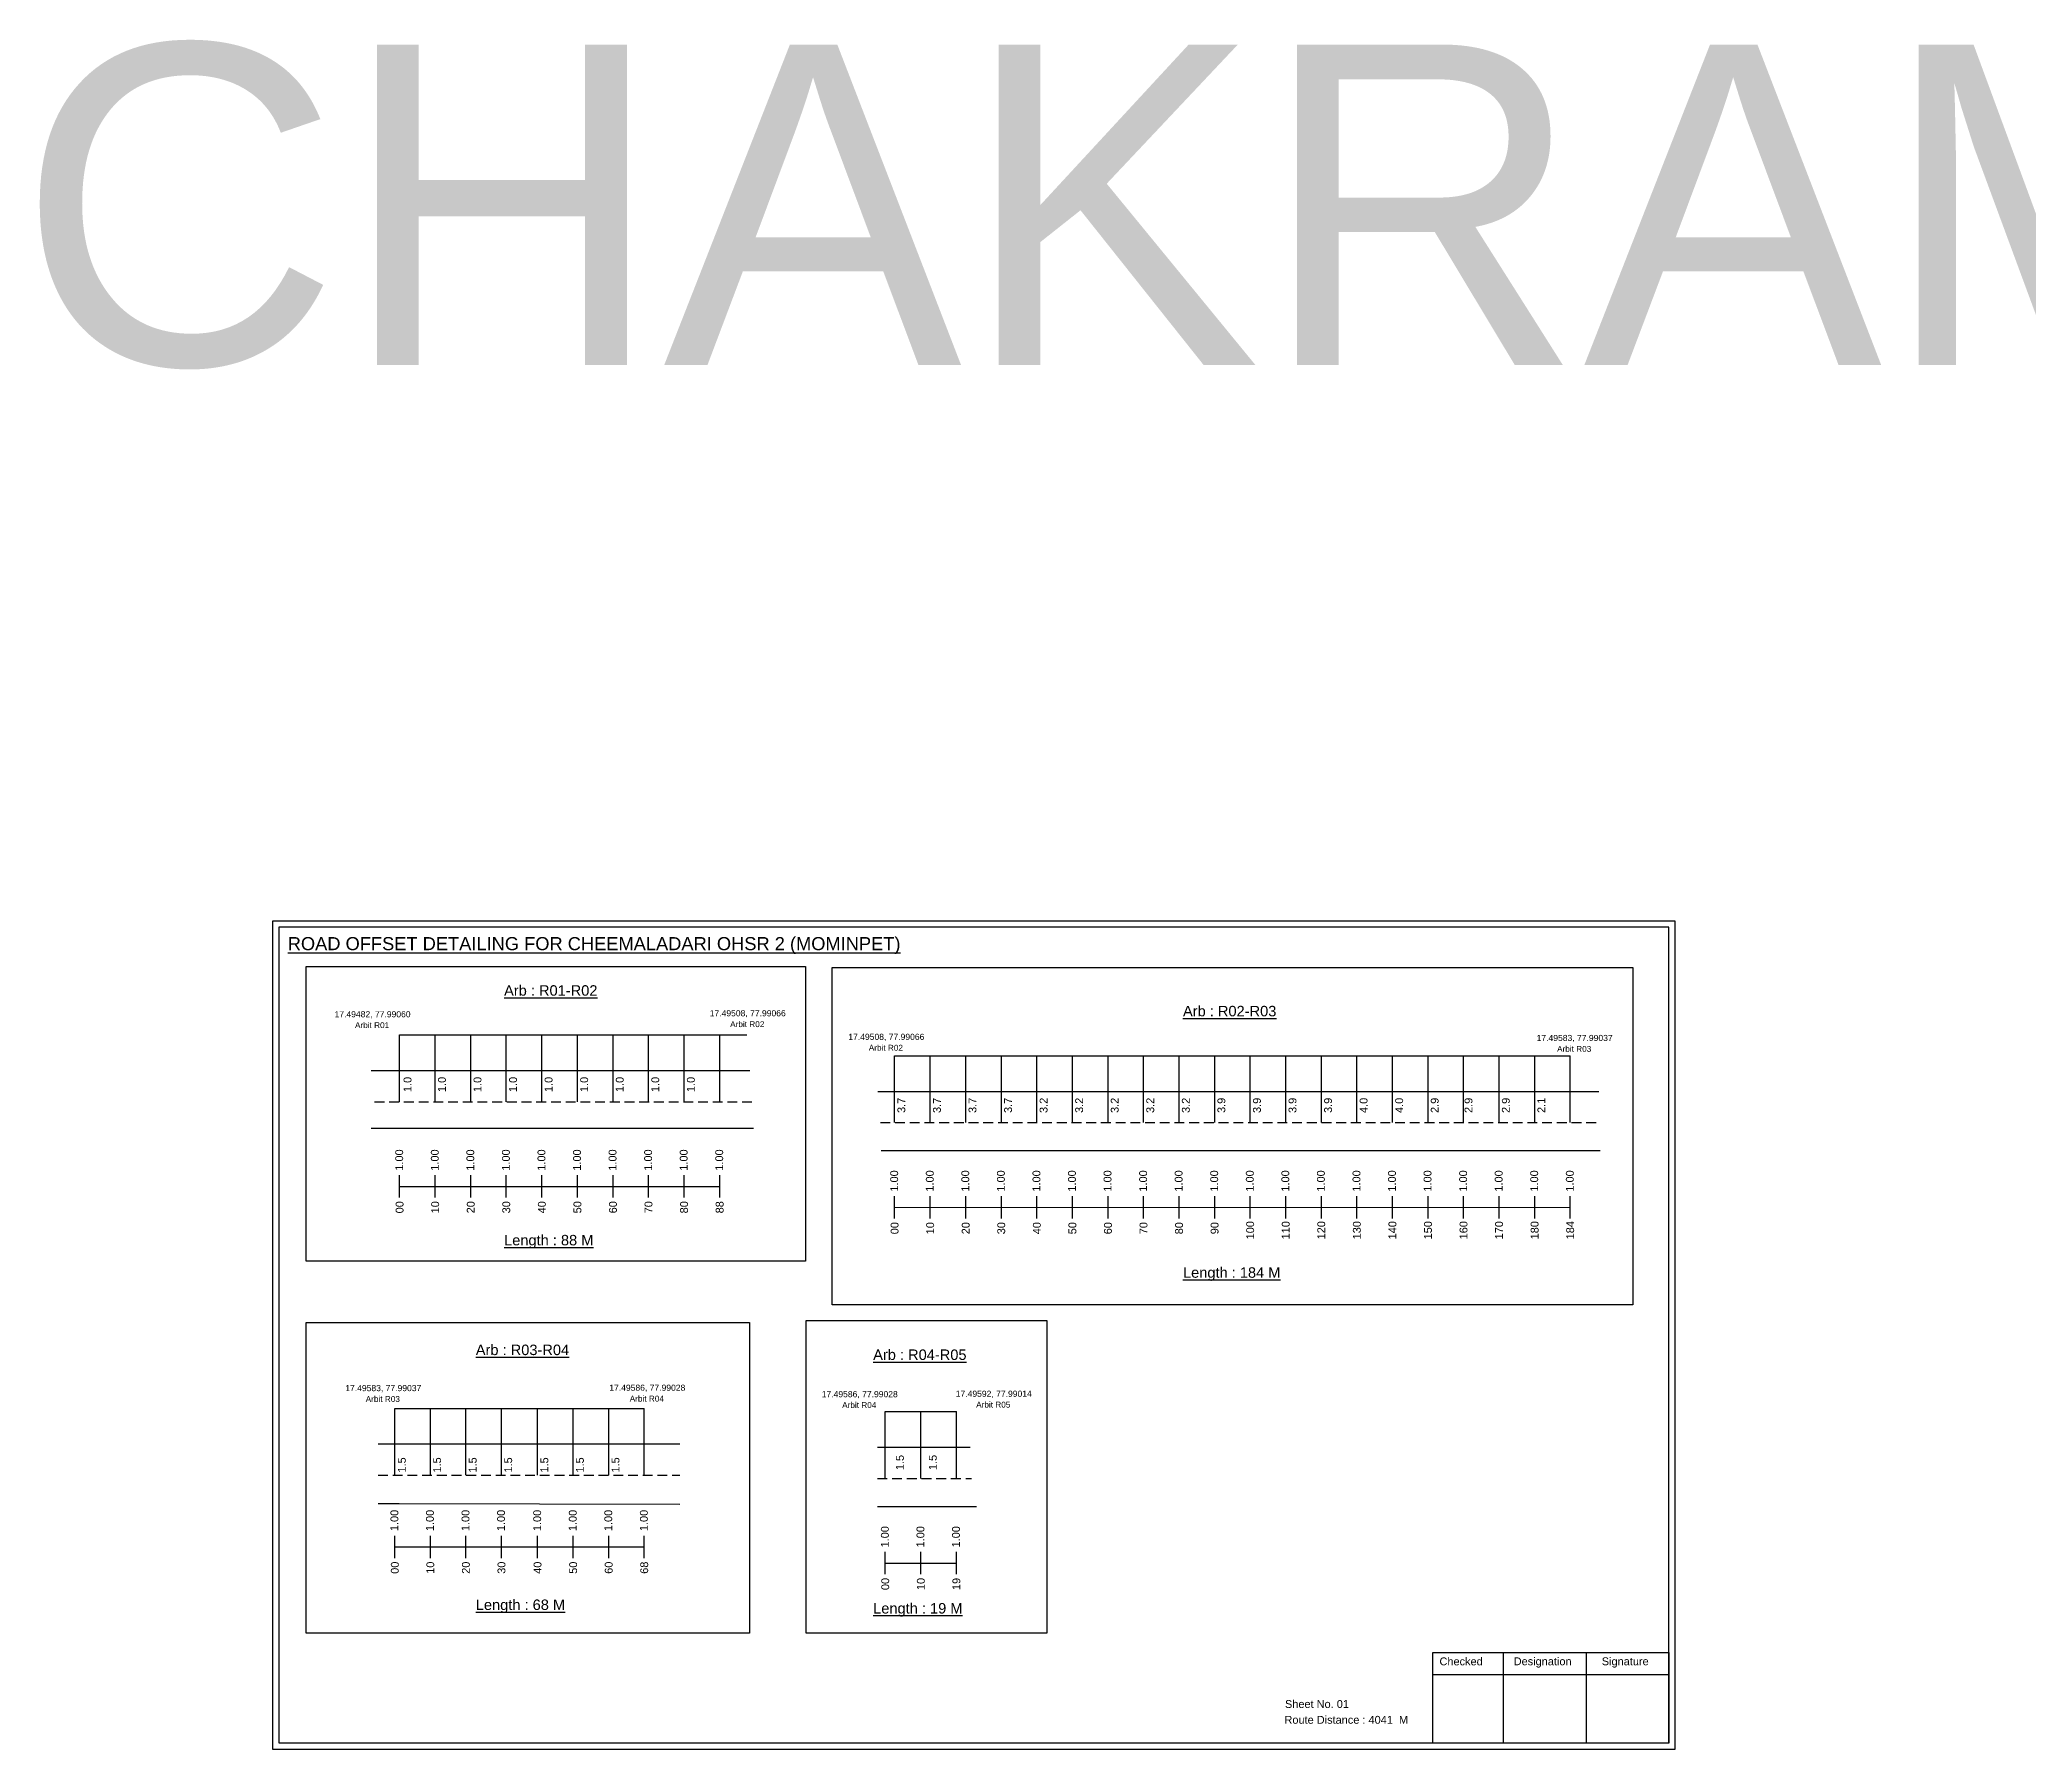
# Model space of a CAD drawing. Header units: inches. Extents: x 1943 to 8965, y 112 to 3168.
# Drawn here: x 2123 to 2883, y 112 to 766 of the extents above; entities that cross this region are included whole.
import ezdxf

# ---------------------------------------------------------------- set-up
doc = ezdxf.new("R2010")
doc.units = ezdxf.units.IN
doc.header["$MEASUREMENT"] = 0
doc.linetypes.add('DASHED2', pattern=[0.375, 0.25, -0.125])
doc.layers.add('PDF_Geometry', color=7, linetype='Continuous')
doc.layers.add('PDF_Text', color=5, linetype='Continuous')
doc.styles.add('PDF Arial', font='arial.ttf')
doc.styles.get("Standard").update_dxf_attribs({"font": 'arial.ttf'})

msp = doc.modelspace()

# ---------------------------------------------------------------- linework, layer by layer
at = {"color": 5}
for p, q in [((2260.55, 385), (2393.33, 385)), ((2449.88, 376.99), (2708.28, 377)), ((2258.7, 242.12), (2354.12, 242.13)), ((2446.3, 240.9), (2473.5, 240.9))]:
    msp.add_line(p, q, dxfattribs=at)
for p, q in [((2260.55, 359.46), (2260.55, 385)), ((2274.15, 359.46), (2274.15, 385)), ((2287.75, 359.46), (2287.75, 385)), ((2301.35, 359.46), (2301.35, 385)), ((2314.95, 359.46), (2314.95, 385)), ((2328.55, 359.46), (2328.55, 385)), ((2342.15, 359.46), (2342.15, 385)), ((2355.75, 359.46), (2355.75, 385)), ((2369.35, 359.46), (2369.35, 385)), ((2382.95, 359.46), (2382.95, 385)), ((2449.88, 351.47), (2449.88, 377)), ((2463.48, 351.47), (2463.48, 377)), ((2477.08, 351.47), (2477.08, 377)), ((2490.68, 351.47), (2490.68, 377)), ((2504.28, 351.47), (2504.28, 377)), ((2517.88, 351.47), (2517.88, 377)), ((2531.48, 351.47), (2531.48, 377)), ((2545.08, 351.47), (2545.08, 377)), ((2558.68, 351.47), (2558.68, 377)), ((2572.28, 351.47), (2572.28, 377)), ((2585.88, 351.47), (2585.88, 377)), ((2599.48, 351.47), (2599.48, 377)), ((2613.08, 351.47), (2613.08, 377)), ((2626.68, 351.47), (2626.68, 377)), ((2640.28, 351.47), (2640.28, 377)), ((2653.88, 351.47), (2653.88, 377)), ((2667.48, 351.47), (2667.48, 377)), ((2681.08, 351.47), (2681.08, 377)), ((2694.68, 351.47), (2694.68, 377)), ((2708.28, 351.47), (2708.28, 377)), ((2249.68, 371.34), (2394.46, 371.34)), ((2443.46, 363.35), (2719.26, 363.35)), ((2395.87, 349.16), (2249.68, 349.16)), ((2444.71, 340.79), (2719.71, 340.75)), ((2258.7, 216.59), (2258.7, 242.13)), ((2272.3, 216.59), (2272.3, 242.13)), ((2285.9, 216.59), (2285.9, 242.13)), ((2299.5, 216.59), (2299.5, 242.13)), ((2313.32, 216.59), (2313.32, 242.13)), ((2326.92, 216.59), (2326.92, 242.13)), ((2340.52, 216.59), (2340.52, 242.13)), ((2354.12, 216.59), (2354.12, 242.13)), ((2446.3, 215.37), (2446.3, 240.9)), ((2459.9, 215.37), (2459.9, 240.9)), ((2473.5, 215.37), (2473.5, 240.9)), ((2367.72, 228.47), (2252.29, 228.47)), ((2443.3, 227.25), (2478.73, 227.25)), ((2252.29, 205.79), (2260.35, 205.79)), ((2260.35, 205.79), (2367.72, 205.49)), ((2443.3, 204.56), (2481.12, 204.56))]:
    msp.add_line(p, q)
at = {"linetype": 'DASHED2', "ltscale": 15}
for p, q in [((2250.95, 359.46), (2395.31, 359.46)), ((2444.42, 351.47), (2718.46, 351.51)), ((2252.29, 216.59), (2367.72, 216.59)), ((2443.3, 215.37), (2479.22, 215.37))]:
    msp.add_line(p, q, dxfattribs=at)
at = {"color": 217, "true_color": 0x93278f}
for p, q in [((2260.55, 322.76), (2260.55, 331.32)), ((2260.55, 327.03), (2382.95, 327.05)), ((2274.15, 322.76), (2274.15, 331.32)), ((2287.75, 322.76), (2287.75, 331.32)), ((2301.35, 322.76), (2301.35, 331.32)), ((2314.95, 322.76), (2314.95, 331.32)), ((2328.55, 322.76), (2328.55, 331.32)), ((2342.15, 322.76), (2342.15, 331.32)), ((2355.75, 322.76), (2355.75, 331.32)), ((2369.35, 322.76), (2369.35, 331.32)), ((2382.95, 322.76), (2382.95, 331.32)), ((2449.88, 314.77), (2449.88, 323.33)), ((2463.48, 314.77), (2463.48, 323.33)), ((2477.08, 314.77), (2477.08, 323.33)), ((2490.68, 314.77), (2490.68, 323.33)), ((2504.28, 314.77), (2504.28, 323.33)), ((2517.88, 314.77), (2517.88, 323.33)), ((2531.48, 314.77), (2531.48, 323.33)), ((2545.08, 314.77), (2545.08, 323.33)), ((2558.68, 314.77), (2558.68, 323.33)), ((2572.28, 314.77), (2572.28, 323.33)), ((2585.88, 314.77), (2585.88, 323.33)), ((2599.48, 314.77), (2599.48, 323.33)), ((2613.08, 314.77), (2613.08, 323.33)), ((2626.68, 314.77), (2626.68, 323.33)), ((2640.28, 314.77), (2640.28, 323.33)), ((2653.88, 314.77), (2653.88, 323.33)), ((2667.48, 314.77), (2667.48, 323.33)), ((2681.08, 314.77), (2681.08, 323.33)), ((2694.68, 314.77), (2694.68, 323.33)), ((2708.28, 314.77), (2708.28, 323.33)), ((2449.88, 319.04), (2708.28, 319.09)), ((2258.7, 184.9), (2258.7, 193.45)), ((2272.3, 184.9), (2272.3, 193.45)), ((2285.9, 184.9), (2285.9, 193.45)), ((2299.5, 184.9), (2299.5, 193.45)), ((2313.32, 184.9), (2313.32, 193.45)), ((2326.92, 184.9), (2326.92, 193.45)), ((2340.52, 184.9), (2340.52, 193.45)), ((2354.12, 184.9), (2354.12, 193.45)), ((2258.7, 189.17), (2354.12, 189.23)), ((2446.3, 178.67), (2446.3, 187.22)), ((2446.3, 182.94), (2473.5, 182.94)), ((2459.9, 178.67), (2459.9, 187.22)), ((2473.5, 178.67), (2473.5, 187.22))]:
    msp.add_line(p, q, dxfattribs=at)
for points in [[(2224.78, 411.12), (2415.79, 411.12), (2415.79, 298.44), (2224.78, 298.44)], [(2426.02, 410.79), (2732.27, 410.79), (2732.27, 281.8), (2426.02, 281.8)], [(2224.78, 274.96), (2394.39, 274.96), (2394.39, 156.14), (2224.78, 156.14)], [(2416.09, 275.74), (2508.04, 275.74), (2508.04, 156.14), (2416.09, 156.14)]]:
    msp.add_lwpolyline(points, close=True)
at = {"layer": 'PDF_Geometry'}
for points in [[(2211.96, 428.48), (2211.96, 111.77), (2748.43, 111.77), (2748.43, 428.48)], [(2214.28, 426.15), (2214.28, 114.19), (2746.01, 114.19), (2746.01, 426.15)]]:
    msp.add_lwpolyline(points, close=True, dxfattribs=at)
at = {"layer": 'PDF_Geometry', "color": 242, "true_color": 0xcc1f26}
msp.add_lwpolyline([(2746.01, 114.1), (2655.67, 114.1), (2655.67, 148.71), (2746.01, 148.71)], close=True, dxfattribs=at)
for points in [[(2682.65, 148.71), (2682.65, 114.1)], [(2714.38, 148.71), (2714.38, 114.1)], [(2655.67, 140.33), (2746.01, 140.33)]]:
    msp.add_lwpolyline(points, dxfattribs=at)

# ---------------------------------------------------------------- texts
for s, height, p in [('CHAKRAMPALLY 2', 122.5352, (2114.21, 641.28)), ('Sheet No. 01', 3, (2599.17, 127.57)), ('Route Distance : 4041  M', 3, (2598.98, 121.52))]:
    msp.add_text(s, height=height).set_placement(p)
at = {"color": 242, "true_color": 0xcd2027}
for s, height, p in [('%%UROAD OFFSET DETAILING FOR CHEEMALADARI OHSR 2 (MOMINPET)', 5, (2217.74, 417.41)), ('%%UArb : R01-R02', 4, (2300.49, 400)), ('%%UArb : R02-R03', 4, (2560.16, 392.11)), ('%%ULength : 88 M', 4, (2300.49, 304.5)), ('%%ULength : 184 M', 4, (2560.16, 292.11)), ('%%UArb : R03-R04', 4, (2289.67, 262.53)), ('%%UArb : R04-R05', 4, (2441.66, 260.68)), ('%%ULength : 68 M', 4, (2289.67, 165.03)), ('%%ULength : 19 M', 4, (2441.66, 163.68))]:
    msp.add_text(s, height=height, dxfattribs=at).set_placement(p)
at = {"color": 5}
for s, height, p in [('17.49482, 77.99060', 2.34, (2235.65, 391.74)), ('Arbit R01', 2.246, (2243.47, 387.61)), ('17.49508, 77.99066', 2.34, (2379.14, 392.11)), ('Arbit R02', 2.246, (2386.96, 387.98)), ('17.49508, 77.99066', 2.34, (2432.16, 383.09)), ('Arbit R02', 2.246, (2439.98, 378.96)), ('17.49583, 77.99037', 2.34, (2695.42, 382.66)), ('Arbit R03', 2.246, (2703.24, 378.53)), ('17.49583, 77.99037', 2.34, (2239.75, 248.73)), ('17.49586, 77.99028', 2.34, (2340.73, 248.88)), ('Arbit R03', 2.246, (2247.57, 244.61)), ('Arbit R04', 2.246, (2348.55, 244.75)), ('17.49586, 77.99028', 2.34, (2421.98, 246.41)), ('Arbit R04', 2.246, (2429.8, 242.29)), ('17.49592, 77.99014', 2.34, (2473.24, 246.57)), ('Arbit R05', 2.246, (2481.06, 242.45))]:
    msp.add_text(s, height=height, dxfattribs=at).set_placement(p)
for s, p in [('1.0', (2265.06, 363.13)), ('1.0', (2278.22, 363.13)), ('1.0', (2291.82, 363.13)), ('1.0', (2305.42, 363.13)), ('1.0', (2319.02, 363.13)), ('1.0', (2332.62, 363.13)), ('1.0', (2346.22, 363.13)), ('1.0', (2359.82, 363.13)), ('1.0', (2373.42, 363.13)), ('3.7', (2453.94, 355.14)), ('3.7', (2467.54, 355.14)), ('3.7', (2481.14, 355.14)), ('3.7', (2494.74, 355.14)), ('3.2', (2508.34, 355.14)), ('3.2', (2521.94, 355.14)), ('3.2', (2535.54, 355.14)), ('3.2', (2549.14, 355.14)), ('3.2', (2562.74, 355.14)), ('3.9', (2576.34, 355.14)), ('3.9', (2589.94, 355.14)), ('3.9', (2603.54, 355.14)), ('3.9', (2617.14, 355.14)), ('4.0', (2630.74, 355.14)), ('4.0', (2644.34, 355.14)), ('2.9', (2657.94, 355.14)), ('2.9', (2670.86, 355.14)), ('2.9', (2685.14, 355.14)), ('2.1', (2698.74, 355.14)), ('1.5', (2262.88, 217.59)), ('1.5', (2276.37, 217.59)), ('1.5', (2289.97, 217.59)), ('1.5', (2303.57, 217.59)), ('1.5', (2317.39, 217.59)), ('1.5', (2330.99, 217.59)), ('1.5', (2344.59, 217.59)), ('1.5', (2453.38, 218.51)), ('1.5', (2465.97, 218.54))]:
    msp.add_text(s, height=3, rotation=90).set_placement(p)
at = {"color": 217, "true_color": 0x93278f}
for s, p in [('1.00', (2261.88, 333.06)), ('1.00', (2275.48, 333.06)), ('1.00', (2289.08, 333.06)), ('1.00', (2302.68, 333.06)), ('1.00', (2316.28, 333.06)), ('1.00', (2329.88, 333.06)), ('1.00', (2343.48, 333.06)), ('1.00', (2357.08, 333.06)), ('1.00', (2370.68, 333.06)), ('1.00', (2384.28, 333.06)), ('1.00', (2451.2, 325.06)), ('1.00', (2464.8, 325.06)), ('1.00', (2478.4, 325.06)), ('1.00', (2492, 325.06)), ('1.00', (2505.6, 325.06)), ('1.00', (2519.2, 325.06)), ('1.00', (2532.8, 325.06)), ('1.00', (2546.4, 325.06)), ('1.00', (2560, 325.06)), ('1.00', (2573.6, 325.06)), ('1.00', (2587.2, 325.06)), ('1.00', (2600.8, 325.06)), ('1.00', (2614.4, 325.06)), ('1.00', (2628, 325.06)), ('1.00', (2641.6, 325.06)), ('1.00', (2655.2, 325.06)), ('1.00', (2668.8, 325.06)), ('1.00', (2682.4, 325.06)), ('1.00', (2696, 325.06)), ('1.00', (2709.6, 325.06)), ('00', (2262.03, 316.74)), ('10', (2275.63, 316.74)), ('20', (2289.23, 316.74)), ('30', (2302.83, 316.74)), ('40', (2316.43, 316.74)), ('50', (2330.03, 316.74)), ('60', (2343.63, 316.74)), ('70', (2357.23, 316.74)), ('80', (2370.83, 316.74)), ('88', (2384.43, 316.74)), ('00', (2451.35, 308.74)), ('10', (2464.95, 308.74)), ('20', (2478.55, 308.74)), ('30', (2492.15, 308.74)), ('40', (2505.75, 308.74)), ('50', (2519.35, 308.74)), ('60', (2532.95, 308.74)), ('70', (2546.55, 308.74)), ('80', (2560.15, 308.74)), ('90', (2573.75, 308.74)), ('100', (2587.35, 306.79)), ('110', (2600.95, 306.79)), ('120', (2614.55, 306.79)), ('130', (2628.15, 306.79)), ('140', (2641.75, 306.79)), ('150', (2655.35, 306.79)), ('160', (2668.95, 306.79)), ('170', (2682.55, 306.79)), ('180', (2696.15, 306.79)), ('184', (2709.75, 306.79)), ('1.00', (2260.03, 195.19)), ('1.00', (2273.63, 195.19)), ('1.00', (2287.23, 195.19)), ('1.00', (2300.83, 195.19)), ('1.00', (2314.65, 195.19)), ('1.00', (2328.25, 195.19)), ('1.00', (2341.85, 195.19)), ('1.00', (2355.45, 195.19)), ('1.00', (2447.63, 188.96)), ('1.00', (2461.23, 188.96)), ('1.00', (2474.83, 188.96)), ('00', (2260.18, 178.87)), ('10', (2273.78, 178.87)), ('20', (2287.38, 178.87)), ('30', (2300.98, 178.87)), ('40', (2314.8, 178.87)), ('50', (2328.4, 178.87)), ('60', (2342, 178.87)), ('68', (2355.6, 178.87)), ('00', (2447.78, 172.64)), ('10', (2461.38, 172.64)), ('19', (2474.98, 172.64))]:
    msp.add_text(s, height=3, rotation=90, dxfattribs=at).set_placement(p)
at = {"layer": 'PDF_Text', "color": 7, "attachment_point": 7, "style": 'PDF Arial'}
for s, insert, char_height in [('Checked', (2658.27, 143.82), 3.001), ('Designation', (2686.65, 142.99), 3.0006), ('Signature', (2720.33, 142.99), 3.001)]:
    msp.add_mtext(s, dxfattribs=dict(at, insert=insert, char_height=char_height))

doc.saveas('drawing.dxf')
